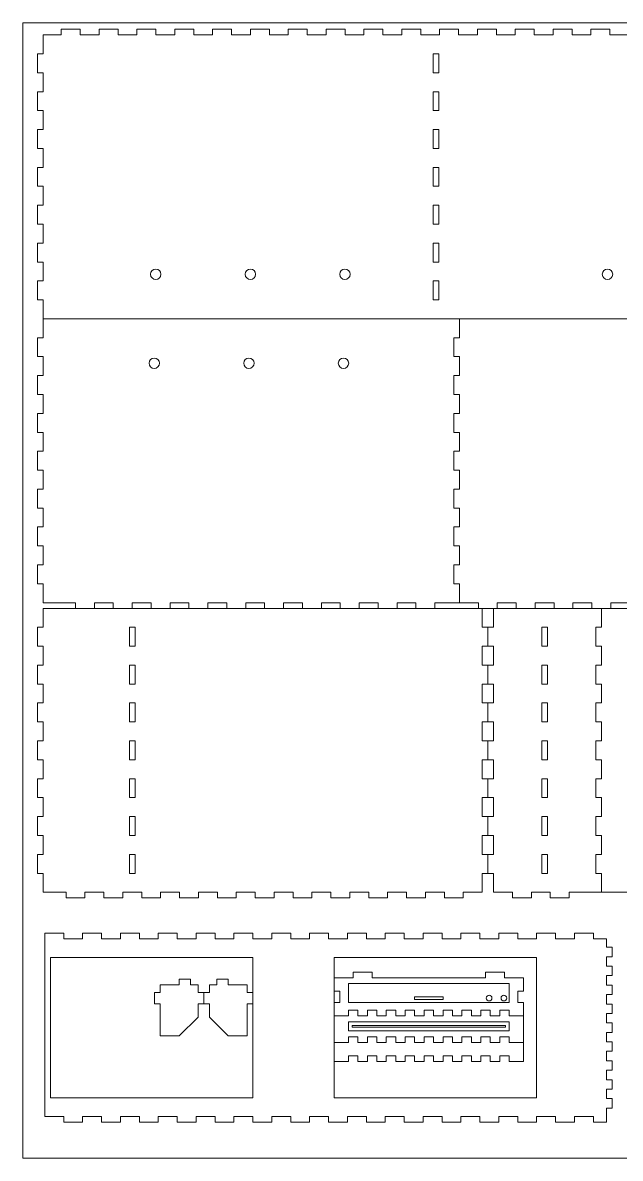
# Model space of a CAD drawing. Header units: millimetres. Extents: x -17105 to -8097, y 7860 to 10394.
# Drawn here: x -17105 to -16789, y 8040 to 8640 of the extents above; entities that cross this region are included whole.
import ezdxf

# ---------------------------------------------------------------- set-up
doc = ezdxf.new("R2010")
doc.units = ezdxf.units.MM
doc.layers.add('A-DETL', color=90, linetype='Continuous', lineweight=9)
doc.layers.add('A-DETL-THIN', color=151, linetype='Continuous', lineweight=9)

msp = doc.modelspace()

# ---------------------------------------------------------------- linework, layer by layer
at = {"layer": 'A-DETL'}
for p, q in [((-16933.2, 8132.24), (-16933.2, 8122.24)), ((-16848.2, 8132.24), (-16933.2, 8132.24)), ((-16848.2, 8122.24), (-16848.2, 8132.24)), ((-16898.2, 8125.23), (-16883.2, 8125.23)), ((-16898.2, 8123.92), (-16898.2, 8125.23)), ((-16883.2, 8125.23), (-16883.2, 8123.92)), ((-16933.2, 8122.24), (-16848.2, 8122.24)), ((-16883.2, 8123.92), (-16898.2, 8123.92)), ((-16933.2, 8112.13), (-16848.2, 8112.13)), ((-16933.2, 8107.26), (-16933.2, 8112.13)), ((-16848.2, 8112.13), (-16848.2, 8107.26)), ((-16848.2, 8107.26), (-16933.2, 8107.26)), ((-16931.2, 8110.13), (-16850.2, 8110.13)), ((-16931.2, 8109.26), (-16931.2, 8110.13)), ((-16850.2, 8109.26), (-16931.2, 8109.26)), ((-16850.2, 8110.13), (-16850.2, 8109.26))]:
    msp.add_line(p, q, dxfattribs=at)
at = {"layer": 'A-DETL-THIN'}
for p, q in [((-17105.38, 8639.97), (-16205.38, 8639.97)), ((-17105.38, 8639.97), (-17105.38, 8039.97)), ((-17084.99, 8633.53), (-17084.99, 8636.53)), ((-17074.99, 8636.53), (-17084.99, 8636.53)), ((-17074.99, 8633.53), (-17074.99, 8636.53)), ((-17064.99, 8633.53), (-17064.99, 8636.53)), ((-17054.99, 8636.53), (-17064.99, 8636.53)), ((-17054.99, 8633.53), (-17054.99, 8636.53)), ((-17044.99, 8633.53), (-17044.99, 8636.53)), ((-17034.99, 8636.53), (-17044.99, 8636.53)), ((-17034.99, 8633.53), (-17034.99, 8636.53)), ((-17024.99, 8633.53), (-17024.99, 8636.53)), ((-17014.99, 8636.53), (-17024.99, 8636.53)), ((-17014.99, 8633.53), (-17014.99, 8636.53)), ((-17004.99, 8633.53), (-17004.99, 8636.53)), ((-16994.99, 8636.53), (-17004.99, 8636.53)), ((-16994.99, 8633.53), (-16994.99, 8636.53)), ((-16984.99, 8633.53), (-16984.99, 8636.53)), ((-16974.99, 8636.53), (-16984.99, 8636.53)), ((-16974.99, 8633.53), (-16974.99, 8636.53)), ((-16964.99, 8633.53), (-16964.99, 8636.53)), ((-16954.99, 8636.53), (-16964.99, 8636.53)), ((-16954.99, 8633.53), (-16954.99, 8636.53)), ((-16944.99, 8633.53), (-16944.99, 8636.53)), ((-16934.99, 8636.53), (-16944.99, 8636.53)), ((-16934.99, 8633.53), (-16934.99, 8636.53)), ((-16924.99, 8633.53), (-16924.99, 8636.53)), ((-16914.99, 8636.53), (-16924.99, 8636.53)), ((-16914.99, 8633.53), (-16914.99, 8636.53)), ((-16904.99, 8633.53), (-16904.99, 8636.53)), ((-16894.99, 8636.53), (-16904.99, 8636.53)), ((-16894.99, 8633.53), (-16894.99, 8636.53)), ((-16884.99, 8633.53), (-16884.99, 8636.53)), ((-16874.99, 8636.53), (-16884.99, 8636.53)), ((-16874.99, 8633.53), (-16874.99, 8636.53)), ((-16864.99, 8633.53), (-16864.99, 8636.53)), ((-16854.99, 8636.53), (-16864.99, 8636.53)), ((-16854.99, 8633.53), (-16854.99, 8636.53)), ((-16844.99, 8633.53), (-16844.99, 8636.53)), ((-16834.99, 8636.53), (-16844.99, 8636.53)), ((-16834.99, 8633.53), (-16834.99, 8636.53)), ((-16824.99, 8633.53), (-16824.99, 8636.53)), ((-16814.99, 8636.53), (-16824.99, 8636.53)), ((-16814.99, 8633.53), (-16814.99, 8636.53)), ((-16794.99, 8636.53), (-16804.99, 8636.53)), ((-16804.99, 8636.53), (-16804.99, 8633.53)), ((-16794.99, 8633.53), (-16794.99, 8636.53)), ((-17094.49, 8633.53), (-17094.49, 8623.53)), ((-17094.49, 8633.53), (-17084.99, 8633.53)), ((-17074.99, 8633.53), (-17064.99, 8633.53)), ((-17054.99, 8633.53), (-17044.99, 8633.53)), ((-17034.99, 8633.53), (-17024.99, 8633.53)), ((-17014.99, 8633.53), (-17004.99, 8633.53)), ((-16994.99, 8633.53), (-16984.99, 8633.53)), ((-16974.99, 8633.53), (-16964.99, 8633.53)), ((-16954.99, 8633.53), (-16944.99, 8633.53)), ((-16934.99, 8633.53), (-16924.99, 8633.53)), ((-16914.99, 8633.53), (-16904.99, 8633.53)), ((-16894.99, 8633.53), (-16884.99, 8633.53)), ((-16874.99, 8633.53), (-16864.99, 8633.53)), ((-16854.99, 8633.53), (-16844.99, 8633.53)), ((-16834.99, 8633.53), (-16824.99, 8633.53)), ((-16804.99, 8633.53), (-16814.99, 8633.53)), ((-16814.99, 8633.53), (-16804.99, 8633.53)), ((-16794.99, 8633.53), (-16784.99, 8633.53)), ((-17094.49, 8623.53), (-17097.49, 8623.53)), ((-17097.49, 8613.53), (-17097.49, 8623.53)), ((-16885.49, 8623.53), (-16888.49, 8623.53)), ((-16888.49, 8613.53), (-16888.49, 8623.53)), ((-16885.49, 8613.53), (-16885.49, 8623.53)), ((-17094.49, 8613.53), (-17097.49, 8613.53)), ((-17094.49, 8613.53), (-17094.49, 8603.53)), ((-16885.49, 8613.53), (-16888.49, 8613.53)), ((-17094.49, 8603.53), (-17097.49, 8603.53)), ((-17097.49, 8593.53), (-17097.49, 8603.53)), ((-16885.49, 8603.53), (-16888.49, 8603.53)), ((-16888.49, 8593.53), (-16888.49, 8603.53)), ((-16885.49, 8593.53), (-16885.49, 8603.53)), ((-17094.49, 8593.53), (-17097.49, 8593.53)), ((-17094.49, 8593.53), (-17094.49, 8583.53)), ((-16885.49, 8593.53), (-16888.49, 8593.53)), ((-17094.49, 8583.53), (-17097.49, 8583.53)), ((-17097.49, 8573.53), (-17097.49, 8583.53)), ((-16885.49, 8583.53), (-16888.49, 8583.53)), ((-16888.49, 8573.53), (-16888.49, 8583.53)), ((-16885.49, 8573.53), (-16885.49, 8583.53)), ((-17094.49, 8573.53), (-17097.49, 8573.53)), ((-17094.49, 8573.53), (-17094.49, 8563.53)), ((-16885.49, 8573.53), (-16888.49, 8573.53)), ((-17094.49, 8563.53), (-17097.49, 8563.53)), ((-17097.49, 8553.53), (-17097.49, 8563.53)), ((-16885.49, 8563.53), (-16888.49, 8563.53)), ((-16888.49, 8553.53), (-16888.49, 8563.53)), ((-16885.49, 8553.53), (-16885.49, 8563.53)), ((-17094.49, 8553.53), (-17097.49, 8553.53)), ((-17094.49, 8553.53), (-17094.49, 8543.53)), ((-16885.49, 8553.53), (-16888.49, 8553.53)), ((-17094.49, 8543.53), (-17097.49, 8543.53)), ((-17097.49, 8533.53), (-17097.49, 8543.53)), ((-16885.49, 8543.53), (-16888.49, 8543.53)), ((-16888.49, 8533.53), (-16888.49, 8543.53)), ((-16885.49, 8533.53), (-16885.49, 8543.53)), ((-17094.49, 8533.53), (-17097.49, 8533.53)), ((-17094.49, 8533.53), (-17094.49, 8523.53)), ((-16885.49, 8533.53), (-16888.49, 8533.53)), ((-17094.49, 8523.53), (-17097.49, 8523.53)), ((-17097.49, 8513.53), (-17097.49, 8523.53)), ((-16885.49, 8523.53), (-16888.49, 8523.53)), ((-16888.49, 8513.53), (-16888.49, 8523.53)), ((-16885.49, 8513.53), (-16885.49, 8523.53)), ((-17094.49, 8513.53), (-17097.49, 8513.53)), ((-17094.49, 8513.53), (-17094.49, 8503.53)), ((-16885.49, 8513.53), (-16888.49, 8513.53)), ((-17094.49, 8503.53), (-17097.49, 8503.53)), ((-17097.49, 8493.53), (-17097.49, 8503.53)), ((-16885.49, 8503.53), (-16888.49, 8503.53)), ((-16888.49, 8493.53), (-16888.49, 8503.53)), ((-16885.49, 8493.53), (-16885.49, 8503.53)), ((-17094.49, 8493.53), (-17097.49, 8493.53)), ((-17094.49, 8483.53), (-17094.49, 8493.53)), ((-17094.49, 8493.53), (-17094.49, 8483.53)), ((-16885.49, 8493.53), (-16888.49, 8493.53)), ((-17094.49, 8483.53), (-17094.49, 8473.53)), ((-17094.49, 8483.53), (-16874.49, 8483.53)), ((-17094.49, 8473.53), (-17094.49, 8483.53)), ((-16624.99, 8483.53), (-17094.49, 8483.53)), ((-16874.49, 8483.53), (-16874.49, 8473.53)), ((-16874.49, 8483.53), (-16874.49, 8473.53)), ((-16874.49, 8473.53), (-16874.49, 8483.53)), ((-16874.49, 8483.53), (-16584.49, 8483.53)), ((-16874.49, 8473.53), (-16874.49, 8483.53)), ((-17094.49, 8473.53), (-17097.49, 8473.53)), ((-17097.49, 8473.53), (-17097.49, 8463.53)), ((-16874.49, 8473.53), (-16877.49, 8473.53)), ((-16874.49, 8473.53), (-16877.49, 8473.53)), ((-16877.49, 8473.53), (-16877.49, 8463.53)), ((-16877.49, 8473.53), (-16877.49, 8463.53)), ((-17094.49, 8463.53), (-17097.49, 8463.53)), ((-17094.49, 8453.53), (-17094.49, 8463.53)), ((-16874.49, 8463.53), (-16877.49, 8463.53)), ((-16874.49, 8463.53), (-16877.49, 8463.53)), ((-16874.49, 8453.53), (-16874.49, 8463.53)), ((-16874.49, 8453.53), (-16874.49, 8463.53)), ((-17094.49, 8453.53), (-17097.49, 8453.53)), ((-17097.49, 8453.53), (-17097.49, 8443.53)), ((-16874.49, 8453.53), (-16877.49, 8453.53)), ((-16874.49, 8453.53), (-16877.49, 8453.53)), ((-16877.49, 8453.53), (-16877.49, 8443.53)), ((-16877.49, 8453.53), (-16877.49, 8443.53)), ((-17094.49, 8443.53), (-17097.49, 8443.53)), ((-17094.49, 8433.53), (-17094.49, 8443.53)), ((-16874.49, 8443.53), (-16877.49, 8443.53)), ((-16874.49, 8443.53), (-16877.49, 8443.53)), ((-16874.49, 8433.53), (-16874.49, 8443.53)), ((-16874.49, 8433.53), (-16874.49, 8443.53)), ((-17094.49, 8433.53), (-17097.49, 8433.53)), ((-17097.49, 8433.53), (-17097.49, 8423.53)), ((-16874.49, 8433.53), (-16877.49, 8433.53)), ((-16874.49, 8433.53), (-16877.49, 8433.53)), ((-16877.49, 8433.53), (-16877.49, 8423.53)), ((-16877.49, 8433.53), (-16877.49, 8423.53)), ((-17094.49, 8423.53), (-17097.49, 8423.53)), ((-17094.49, 8413.53), (-17094.49, 8423.53)), ((-16874.49, 8423.53), (-16877.49, 8423.53)), ((-16874.49, 8423.53), (-16877.49, 8423.53)), ((-16874.49, 8413.53), (-16874.49, 8423.53)), ((-16874.49, 8413.53), (-16874.49, 8423.53)), ((-17094.49, 8413.53), (-17097.49, 8413.53)), ((-17097.49, 8413.53), (-17097.49, 8403.53)), ((-16874.49, 8413.53), (-16877.49, 8413.53)), ((-16874.49, 8413.53), (-16877.49, 8413.53)), ((-16877.49, 8413.53), (-16877.49, 8403.53)), ((-16877.49, 8413.53), (-16877.49, 8403.53)), ((-17094.49, 8403.53), (-17097.49, 8403.53)), ((-17094.49, 8393.53), (-17094.49, 8403.53)), ((-16874.49, 8403.53), (-16877.49, 8403.53)), ((-16874.49, 8403.53), (-16877.49, 8403.53)), ((-16874.49, 8393.53), (-16874.49, 8403.53)), ((-16874.49, 8393.53), (-16874.49, 8403.53)), ((-17094.49, 8393.53), (-17097.49, 8393.53)), ((-17097.49, 8393.53), (-17097.49, 8383.53)), ((-16874.49, 8393.53), (-16877.49, 8393.53)), ((-16874.49, 8393.53), (-16877.49, 8393.53)), ((-16877.49, 8393.53), (-16877.49, 8383.53)), ((-16877.49, 8393.53), (-16877.49, 8383.53)), ((-17094.49, 8383.53), (-17097.49, 8383.53)), ((-17094.49, 8373.53), (-17094.49, 8383.53)), ((-16874.49, 8383.53), (-16877.49, 8383.53)), ((-16874.49, 8383.53), (-16877.49, 8383.53)), ((-16874.49, 8373.53), (-16874.49, 8383.53)), ((-16874.49, 8373.53), (-16874.49, 8383.53)), ((-17094.49, 8373.53), (-17097.49, 8373.53)), ((-17097.49, 8373.53), (-17097.49, 8363.53)), ((-16874.49, 8373.53), (-16877.49, 8373.53)), ((-16874.49, 8373.53), (-16877.49, 8373.53)), ((-16877.49, 8373.53), (-16877.49, 8363.53)), ((-16877.49, 8373.53), (-16877.49, 8363.53)), ((-17094.49, 8363.53), (-17097.49, 8363.53)), ((-17094.49, 8353.53), (-17094.49, 8363.53)), ((-16874.49, 8363.53), (-16877.49, 8363.53)), ((-16874.49, 8363.53), (-16877.49, 8363.53)), ((-16874.49, 8353.53), (-16874.49, 8363.53)), ((-16874.49, 8353.53), (-16874.49, 8363.53)), ((-17094.49, 8353.53), (-17097.49, 8353.53)), ((-17097.49, 8353.53), (-17097.49, 8343.53)), ((-16874.49, 8353.53), (-16877.49, 8353.53)), ((-16874.49, 8353.53), (-16877.49, 8353.53)), ((-16877.49, 8353.53), (-16877.49, 8343.53)), ((-16877.49, 8353.53), (-16877.49, 8343.53)), ((-17094.49, 8343.53), (-17097.49, 8343.53)), ((-17094.49, 8333.53), (-17094.49, 8343.53)), ((-16874.49, 8343.53), (-16877.49, 8343.53)), ((-16874.49, 8343.53), (-16877.49, 8343.53)), ((-16874.49, 8333.53), (-16874.49, 8343.53)), ((-16874.49, 8333.53), (-16874.49, 8343.53)), ((-17094.49, 8333.53), (-17077.49, 8333.53)), ((-17094.49, 8330.53), (-17094.49, 8320.53)), ((-16862.49, 8330.53), (-17094.49, 8330.53)), ((-17094.49, 8320.53), (-17094.49, 8330.53)), ((-17077.49, 8333.53), (-17077.49, 8330.53)), ((-17067.49, 8330.53), (-17077.49, 8330.53)), ((-17067.49, 8333.53), (-17067.49, 8330.53)), ((-17067.49, 8333.53), (-17057.49, 8333.53)), ((-17057.49, 8333.53), (-17057.49, 8330.53)), ((-17047.49, 8330.53), (-17057.49, 8330.53)), ((-17047.49, 8333.53), (-17037.49, 8333.53)), ((-17047.49, 8333.53), (-17047.49, 8330.53)), ((-17037.49, 8333.53), (-17037.49, 8330.53)), ((-17027.49, 8330.53), (-17037.49, 8330.53)), ((-17027.49, 8333.53), (-17017.49, 8333.53)), ((-17027.49, 8333.53), (-17027.49, 8330.53)), ((-17017.49, 8333.53), (-17017.49, 8330.53)), ((-17007.49, 8330.53), (-17017.49, 8330.53)), ((-17007.49, 8333.53), (-17007.49, 8330.53)), ((-17007.49, 8333.53), (-16997.49, 8333.53)), ((-16997.49, 8333.53), (-16997.49, 8330.53)), ((-16987.49, 8330.53), (-16997.49, 8330.53)), ((-16987.49, 8333.53), (-16987.49, 8330.53)), ((-16987.49, 8333.53), (-16977.49, 8333.53)), ((-16977.49, 8333.53), (-16977.49, 8330.53)), ((-16967.49, 8330.53), (-16977.49, 8330.53)), ((-16967.49, 8333.53), (-16967.49, 8330.53)), ((-16967.49, 8333.53), (-16957.49, 8333.53)), ((-16957.49, 8333.53), (-16957.49, 8330.53)), ((-16947.49, 8330.53), (-16957.49, 8330.53)), ((-16947.49, 8333.53), (-16947.49, 8330.53)), ((-16947.49, 8333.53), (-16937.49, 8333.53)), ((-16937.49, 8333.53), (-16937.49, 8330.53)), ((-16927.49, 8330.53), (-16937.49, 8330.53)), ((-16927.49, 8333.53), (-16927.49, 8330.53)), ((-16927.49, 8333.53), (-16917.49, 8333.53)), ((-16917.49, 8333.53), (-16917.49, 8330.53)), ((-16907.49, 8330.53), (-16917.49, 8330.53)), ((-16907.49, 8333.53), (-16907.49, 8330.53)), ((-16907.49, 8333.53), (-16897.49, 8333.53)), ((-16897.49, 8333.53), (-16897.49, 8330.53)), ((-16887.49, 8330.53), (-16897.49, 8330.53)), ((-16874.49, 8333.53), (-16887.49, 8333.53)), ((-16887.49, 8333.53), (-16887.49, 8330.53)), ((-16887.49, 8333.53), (-16874.49, 8333.53)), ((-16874.49, 8333.53), (-16864.49, 8333.53)), ((-16864.49, 8333.53), (-16864.49, 8330.53)), ((-16854.49, 8330.53), (-16864.49, 8330.53)), ((-16862.49, 8330.53), (-16862.49, 8320.53)), ((-16862.49, 8320.53), (-16862.49, 8330.53)), ((-16856.49, 8330.53), (-16799.49, 8330.53)), ((-16856.49, 8320.53), (-16856.49, 8330.53)), ((-16854.49, 8333.53), (-16844.49, 8333.53)), ((-16854.49, 8333.53), (-16854.49, 8330.53)), ((-16844.49, 8333.53), (-16844.49, 8330.53)), ((-16834.49, 8330.53), (-16844.49, 8330.53)), ((-16834.49, 8333.53), (-16824.49, 8333.53)), ((-16834.49, 8333.53), (-16834.49, 8330.53)), ((-16824.49, 8333.53), (-16824.49, 8330.53)), ((-16814.49, 8330.53), (-16824.49, 8330.53)), ((-16814.49, 8333.53), (-16804.49, 8333.53)), ((-16814.49, 8333.53), (-16814.49, 8330.53)), ((-16804.49, 8333.53), (-16804.49, 8330.53)), ((-16794.49, 8330.53), (-16804.49, 8330.53)), ((-16799.49, 8330.53), (-16799.49, 8320.53)), ((-16685.49, 8330.53), (-16799.49, 8330.53)), ((-16799.49, 8320.53), (-16799.49, 8330.53)), ((-16799.49, 8320.53), (-16799.49, 8330.53)), ((-16794.49, 8333.53), (-16794.49, 8330.53)), ((-16794.49, 8333.53), (-16784.49, 8333.53)), ((-17094.49, 8320.53), (-17097.49, 8320.53)), ((-17097.49, 8320.53), (-17097.49, 8310.53)), ((-17045.99, 8320.53), (-17048.99, 8320.53)), ((-17048.99, 8320.53), (-17048.99, 8310.53)), ((-17045.99, 8320.53), (-17045.99, 8310.53)), ((-16862.49, 8320.53), (-16859.49, 8320.53)), ((-16859.49, 8320.53), (-16859.49, 8310.53)), ((-16859.49, 8310.53), (-16859.49, 8320.53)), ((-16859.49, 8320.53), (-16856.49, 8320.53)), ((-16830.99, 8320.53), (-16827.99, 8320.53)), ((-16830.99, 8320.53), (-16830.99, 8310.53)), ((-16827.99, 8320.53), (-16827.99, 8310.53)), ((-16799.49, 8320.53), (-16802.49, 8320.53)), ((-16802.49, 8310.53), (-16802.49, 8320.53)), ((-16802.49, 8320.53), (-16799.49, 8320.53)), ((-16802.49, 8320.53), (-16802.49, 8310.53)), ((-17094.49, 8310.53), (-17097.49, 8310.53)), ((-17094.49, 8300.53), (-17094.49, 8310.53)), ((-17045.99, 8310.53), (-17048.99, 8310.53)), ((-16862.49, 8310.53), (-16859.49, 8310.53)), ((-16862.49, 8300.53), (-16862.49, 8310.53)), ((-16859.49, 8310.53), (-16856.49, 8310.53)), ((-16856.49, 8310.53), (-16856.49, 8300.53)), ((-16830.99, 8310.53), (-16827.99, 8310.53)), ((-16802.49, 8310.53), (-16799.49, 8310.53)), ((-16799.49, 8310.53), (-16802.49, 8310.53)), ((-16799.49, 8310.53), (-16799.49, 8300.53)), ((-16799.49, 8300.53), (-16799.49, 8310.53)), ((-17094.49, 8300.53), (-17097.49, 8300.53)), ((-17097.49, 8300.53), (-17097.49, 8290.53)), ((-17045.99, 8300.53), (-17048.99, 8300.53)), ((-17048.99, 8300.53), (-17048.99, 8290.53)), ((-17045.99, 8300.53), (-17045.99, 8290.53)), ((-16862.49, 8300.53), (-16859.49, 8300.53)), ((-16859.49, 8300.53), (-16856.49, 8300.53)), ((-16859.49, 8300.53), (-16859.49, 8290.53)), ((-16859.49, 8290.53), (-16859.49, 8300.53)), ((-16830.99, 8300.53), (-16827.99, 8300.53)), ((-16830.99, 8300.53), (-16830.99, 8290.53)), ((-16827.99, 8300.53), (-16827.99, 8290.53)), ((-16802.49, 8300.53), (-16799.49, 8300.53)), ((-16799.49, 8300.53), (-16802.49, 8300.53)), ((-16802.49, 8290.53), (-16802.49, 8300.53)), ((-16802.49, 8300.53), (-16802.49, 8290.53)), ((-17094.49, 8290.53), (-17097.49, 8290.53)), ((-17094.49, 8280.53), (-17094.49, 8290.53)), ((-17045.99, 8290.53), (-17048.99, 8290.53)), ((-16862.49, 8290.53), (-16859.49, 8290.53)), ((-16862.49, 8280.53), (-16862.49, 8290.53)), ((-16859.49, 8290.53), (-16856.49, 8290.53)), ((-16856.49, 8290.53), (-16856.49, 8280.53)), ((-16830.99, 8290.53), (-16827.99, 8290.53)), ((-16802.49, 8290.53), (-16799.49, 8290.53)), ((-16799.49, 8290.53), (-16802.49, 8290.53)), ((-16799.49, 8290.53), (-16799.49, 8280.53)), ((-16799.49, 8280.53), (-16799.49, 8290.53)), ((-17094.49, 8280.53), (-17097.49, 8280.53)), ((-17097.49, 8280.53), (-17097.49, 8270.53)), ((-17045.99, 8280.53), (-17048.99, 8280.53)), ((-17048.99, 8280.53), (-17048.99, 8270.53)), ((-17045.99, 8280.53), (-17045.99, 8270.53)), ((-16862.49, 8280.53), (-16859.49, 8280.53)), ((-16859.49, 8280.53), (-16856.49, 8280.53)), ((-16859.49, 8280.53), (-16859.49, 8270.53)), ((-16859.49, 8270.53), (-16859.49, 8280.53)), ((-16830.99, 8280.53), (-16827.99, 8280.53)), ((-16830.99, 8280.53), (-16830.99, 8270.53)), ((-16827.99, 8280.53), (-16827.99, 8270.53)), ((-16802.49, 8280.53), (-16799.49, 8280.53)), ((-16799.49, 8280.53), (-16802.49, 8280.53)), ((-16802.49, 8270.53), (-16802.49, 8280.53)), ((-16802.49, 8280.53), (-16802.49, 8270.53)), ((-17094.49, 8270.53), (-17097.49, 8270.53)), ((-17094.49, 8260.53), (-17094.49, 8270.53)), ((-17045.99, 8270.53), (-17048.99, 8270.53)), ((-16862.49, 8270.53), (-16859.49, 8270.53)), ((-16862.49, 8260.53), (-16862.49, 8270.53)), ((-16859.49, 8270.53), (-16856.49, 8270.53)), ((-16856.49, 8270.53), (-16856.49, 8260.53)), ((-16830.99, 8270.53), (-16827.99, 8270.53)), ((-16802.49, 8270.53), (-16799.49, 8270.53)), ((-16799.49, 8270.53), (-16802.49, 8270.53)), ((-16799.49, 8270.53), (-16799.49, 8260.53)), ((-16799.49, 8260.53), (-16799.49, 8270.53)), ((-17094.49, 8260.53), (-17097.49, 8260.53)), ((-17097.49, 8260.53), (-17097.49, 8250.53)), ((-17045.99, 8260.53), (-17048.99, 8260.53)), ((-17048.99, 8260.53), (-17048.99, 8250.53)), ((-17045.99, 8260.53), (-17045.99, 8250.53)), ((-16862.49, 8260.53), (-16859.49, 8260.53)), ((-16859.49, 8260.53), (-16856.49, 8260.53)), ((-16859.49, 8260.53), (-16859.49, 8250.53)), ((-16859.49, 8250.53), (-16859.49, 8260.53)), ((-16830.99, 8260.53), (-16827.99, 8260.53)), ((-16830.99, 8260.53), (-16830.99, 8250.53)), ((-16827.99, 8260.53), (-16827.99, 8250.53)), ((-16802.49, 8260.53), (-16799.49, 8260.53)), ((-16799.49, 8260.53), (-16802.49, 8260.53)), ((-16802.49, 8250.53), (-16802.49, 8260.53)), ((-16802.49, 8260.53), (-16802.49, 8250.53)), ((-17094.49, 8250.53), (-17097.49, 8250.53)), ((-17094.49, 8240.53), (-17094.49, 8250.53)), ((-17045.99, 8250.53), (-17048.99, 8250.53)), ((-16862.49, 8250.53), (-16859.49, 8250.53)), ((-16862.49, 8240.53), (-16862.49, 8250.53)), ((-16859.49, 8250.53), (-16856.49, 8250.53)), ((-16856.49, 8250.53), (-16856.49, 8240.53)), ((-16830.99, 8250.53), (-16827.99, 8250.53)), ((-16802.49, 8250.53), (-16799.49, 8250.53)), ((-16799.49, 8250.53), (-16802.49, 8250.53)), ((-16799.49, 8250.53), (-16799.49, 8240.53)), ((-16799.49, 8240.53), (-16799.49, 8250.53)), ((-17094.49, 8240.53), (-17097.49, 8240.53)), ((-17097.49, 8240.53), (-17097.49, 8230.53)), ((-17045.99, 8240.53), (-17048.99, 8240.53)), ((-17048.99, 8240.53), (-17048.99, 8230.53)), ((-17045.99, 8240.53), (-17045.99, 8230.53)), ((-16862.49, 8240.53), (-16859.49, 8240.53)), ((-16859.49, 8240.53), (-16856.49, 8240.53)), ((-16859.49, 8240.53), (-16859.49, 8230.53)), ((-16859.49, 8230.53), (-16859.49, 8240.53)), ((-16830.99, 8240.53), (-16827.99, 8240.53)), ((-16830.99, 8240.53), (-16830.99, 8230.53)), ((-16827.99, 8240.53), (-16827.99, 8230.53)), ((-16802.49, 8240.53), (-16799.49, 8240.53)), ((-16799.49, 8240.53), (-16802.49, 8240.53)), ((-16802.49, 8230.53), (-16802.49, 8240.53)), ((-16802.49, 8240.53), (-16802.49, 8230.53)), ((-17094.49, 8230.53), (-17097.49, 8230.53)), ((-17094.49, 8220.53), (-17094.49, 8230.53)), ((-17045.99, 8230.53), (-17048.99, 8230.53)), ((-16862.49, 8230.53), (-16859.49, 8230.53)), ((-16862.49, 8220.53), (-16862.49, 8230.53)), ((-16859.49, 8230.53), (-16856.49, 8230.53)), ((-16856.49, 8230.53), (-16856.49, 8220.53)), ((-16830.99, 8230.53), (-16827.99, 8230.53)), ((-16802.49, 8230.53), (-16799.49, 8230.53)), ((-16799.49, 8230.53), (-16802.49, 8230.53)), ((-16799.49, 8230.53), (-16799.49, 8220.53)), ((-16799.49, 8220.53), (-16799.49, 8230.53)), ((-17094.49, 8220.53), (-17097.49, 8220.53)), ((-17097.49, 8220.53), (-17097.49, 8210.53)), ((-17045.99, 8220.53), (-17048.99, 8220.53)), ((-17048.99, 8220.53), (-17048.99, 8210.53)), ((-17045.99, 8220.53), (-17045.99, 8210.53)), ((-16862.49, 8220.53), (-16859.49, 8220.53)), ((-16859.49, 8220.53), (-16856.49, 8220.53)), ((-16859.49, 8220.53), (-16859.49, 8210.53)), ((-16859.49, 8210.53), (-16859.49, 8220.53)), ((-16830.99, 8220.53), (-16827.99, 8220.53)), ((-16830.99, 8220.53), (-16830.99, 8210.53)), ((-16827.99, 8220.53), (-16827.99, 8210.53)), ((-16802.49, 8220.53), (-16799.49, 8220.53)), ((-16799.49, 8220.53), (-16802.49, 8220.53)), ((-16802.49, 8210.53), (-16802.49, 8220.53)), ((-16802.49, 8220.53), (-16802.49, 8210.53)), ((-17094.49, 8210.53), (-17097.49, 8210.53)), ((-17094.49, 8200.53), (-17094.49, 8210.53)), ((-17045.99, 8210.53), (-17048.99, 8210.53)), ((-16862.49, 8210.53), (-16859.49, 8210.53)), ((-16862.49, 8200.53), (-16862.49, 8210.53)), ((-16859.49, 8210.53), (-16856.49, 8210.53)), ((-16856.49, 8210.53), (-16856.49, 8200.53)), ((-16830.99, 8210.53), (-16827.99, 8210.53)), ((-16802.49, 8210.53), (-16799.49, 8210.53)), ((-16799.49, 8210.53), (-16802.49, 8210.53)), ((-16799.49, 8210.53), (-16799.49, 8200.53)), ((-16799.49, 8200.53), (-16799.49, 8210.53)), ((-17094.49, 8200.53), (-17097.49, 8200.53)), ((-17097.49, 8200.53), (-17097.49, 8190.53)), ((-17045.99, 8200.53), (-17048.99, 8200.53)), ((-17048.99, 8200.53), (-17048.99, 8190.53)), ((-17045.99, 8200.53), (-17045.99, 8190.53)), ((-16862.49, 8200.53), (-16859.49, 8200.53)), ((-16859.49, 8200.53), (-16856.49, 8200.53)), ((-16859.49, 8200.53), (-16859.49, 8190.53)), ((-16859.49, 8190.53), (-16859.49, 8200.53)), ((-16830.99, 8200.53), (-16827.99, 8200.53)), ((-16830.99, 8200.53), (-16830.99, 8190.53)), ((-16827.99, 8200.53), (-16827.99, 8190.53)), ((-16802.49, 8200.53), (-16799.49, 8200.53)), ((-16799.49, 8200.53), (-16802.49, 8200.53)), ((-16802.49, 8190.53), (-16802.49, 8200.53)), ((-16802.49, 8200.53), (-16802.49, 8190.53)), ((-17094.49, 8190.53), (-17097.49, 8190.53)), ((-17094.49, 8180.53), (-17094.49, 8190.53)), ((-17045.99, 8190.53), (-17048.99, 8190.53)), ((-16862.49, 8180.53), (-16862.49, 8190.53)), ((-16862.49, 8190.53), (-16859.49, 8190.53)), ((-16859.49, 8190.53), (-16856.49, 8190.53)), ((-16856.49, 8190.53), (-16856.49, 8180.53)), ((-16830.99, 8190.53), (-16827.99, 8190.53)), ((-16802.49, 8190.53), (-16799.49, 8190.53)), ((-16799.49, 8190.53), (-16802.49, 8190.53)), ((-16799.49, 8180.53), (-16799.49, 8190.53)), ((-16799.49, 8190.53), (-16799.49, 8180.53)), ((-17094.49, 8180.53), (-17082.49, 8180.53)), ((-17082.49, 8180.53), (-17082.49, 8177.53)), ((-17072.49, 8180.53), (-17072.49, 8177.53)), ((-17072.49, 8180.53), (-17062.49, 8180.53)), ((-17062.49, 8180.53), (-17062.49, 8177.53)), ((-17052.49, 8180.53), (-17052.49, 8177.53)), ((-17052.49, 8180.53), (-17042.49, 8180.53)), ((-17042.49, 8180.53), (-17042.49, 8177.53)), ((-17032.49, 8180.53), (-17022.49, 8180.53)), ((-17032.49, 8180.53), (-17032.49, 8177.53)), ((-17022.49, 8180.53), (-17022.49, 8177.53)), ((-17012.49, 8180.53), (-17002.49, 8180.53)), ((-17012.49, 8180.53), (-17012.49, 8177.53)), ((-17002.49, 8180.53), (-17002.49, 8177.53)), ((-16992.49, 8180.53), (-16992.49, 8177.53)), ((-16992.49, 8180.53), (-16982.49, 8180.53)), ((-16982.49, 8180.53), (-16982.49, 8177.53)), ((-16972.49, 8180.53), (-16972.49, 8177.53)), ((-16972.49, 8180.53), (-16962.49, 8180.53)), ((-16962.49, 8180.53), (-16962.49, 8177.53)), ((-16952.49, 8180.53), (-16952.49, 8177.53)), ((-16952.49, 8180.53), (-16942.49, 8180.53)), ((-16942.49, 8180.53), (-16942.49, 8177.53)), ((-16932.49, 8180.53), (-16932.49, 8177.53)), ((-16932.49, 8180.53), (-16922.49, 8180.53)), ((-16922.49, 8180.53), (-16922.49, 8177.53)), ((-16912.49, 8180.53), (-16912.49, 8177.53)), ((-16912.49, 8180.53), (-16902.49, 8180.53)), ((-16902.49, 8180.53), (-16902.49, 8177.53)), ((-16892.49, 8180.53), (-16892.49, 8177.53)), ((-16892.49, 8180.53), (-16882.49, 8180.53)), ((-16882.49, 8180.53), (-16882.49, 8177.53)), ((-16862.49, 8180.53), (-16872.49, 8180.53)), ((-16872.49, 8180.53), (-16872.49, 8177.53)), ((-16872.49, 8180.53), (-16862.49, 8180.53)), ((-16846.49, 8180.53), (-16856.49, 8180.53)), ((-16846.49, 8180.53), (-16846.49, 8177.53)), ((-16826.49, 8180.53), (-16836.49, 8180.53)), ((-16836.49, 8180.53), (-16836.49, 8177.53)), ((-16826.49, 8180.53), (-16826.49, 8177.53)), ((-16816.49, 8180.53), (-16816.49, 8177.53)), ((-16799.49, 8180.53), (-16816.49, 8180.53)), ((-16799.49, 8180.53), (-16785.49, 8180.53)), ((-17072.49, 8177.53), (-17082.49, 8177.53)), ((-17052.49, 8177.53), (-17062.49, 8177.53)), ((-17032.49, 8177.53), (-17042.49, 8177.53)), ((-17012.49, 8177.53), (-17022.49, 8177.53)), ((-16992.49, 8177.53), (-17002.49, 8177.53)), ((-16972.49, 8177.53), (-16982.49, 8177.53)), ((-16952.49, 8177.53), (-16962.49, 8177.53)), ((-16932.49, 8177.53), (-16942.49, 8177.53)), ((-16912.49, 8177.53), (-16922.49, 8177.53)), ((-16892.49, 8177.53), (-16902.49, 8177.53)), ((-16872.49, 8177.53), (-16882.49, 8177.53)), ((-16846.49, 8177.53), (-16836.49, 8177.53)), ((-16826.49, 8177.53), (-16816.49, 8177.53)), ((-17093.7, 8158.99), (-17093.7, 8061.99)), ((-17093.7, 8158.99), (-17083.7, 8158.99)), ((-17083.7, 8158.99), (-17083.7, 8155.99)), ((-17073.7, 8155.99), (-17083.7, 8155.99)), ((-17073.7, 8158.99), (-17073.7, 8155.99)), ((-17073.7, 8158.99), (-17063.7, 8158.99)), ((-17063.7, 8158.99), (-17063.7, 8155.99)), ((-17053.7, 8155.99), (-17063.7, 8155.99)), ((-17053.7, 8158.99), (-17053.7, 8155.99)), ((-17043.7, 8158.99), (-17053.7, 8158.99)), ((-17043.7, 8158.99), (-17043.7, 8155.99)), ((-17033.7, 8155.99), (-17043.7, 8155.99)), ((-17033.7, 8158.99), (-17033.7, 8155.99)), ((-17033.7, 8158.99), (-17023.7, 8158.99)), ((-17023.7, 8158.99), (-17023.7, 8155.99)), ((-17013.7, 8155.99), (-17023.7, 8155.99)), ((-17013.7, 8158.99), (-17013.7, 8155.99)), ((-17013.7, 8158.99), (-17003.7, 8158.99)), ((-17003.7, 8158.99), (-17003.7, 8155.99)), ((-16993.7, 8155.99), (-17003.7, 8155.99)), ((-16993.7, 8158.99), (-16993.7, 8155.99)), ((-16993.7, 8158.99), (-16983.7, 8158.99)), ((-16983.7, 8158.99), (-16983.7, 8155.99)), ((-16973.7, 8155.99), (-16983.7, 8155.99)), ((-16973.7, 8158.99), (-16973.7, 8155.99)), ((-16963.7, 8158.99), (-16973.7, 8158.99)), ((-16963.7, 8158.99), (-16963.7, 8155.99)), ((-16953.7, 8155.99), (-16963.7, 8155.99)), ((-16953.7, 8158.99), (-16953.7, 8155.99)), ((-16953.7, 8158.99), (-16943.7, 8158.99)), ((-16943.7, 8158.99), (-16943.7, 8155.99)), ((-16933.7, 8155.99), (-16943.7, 8155.99)), ((-16933.7, 8158.99), (-16933.7, 8155.99)), ((-16933.7, 8158.99), (-16923.7, 8158.99)), ((-16923.7, 8158.99), (-16923.7, 8155.99)), ((-16913.7, 8155.99), (-16923.7, 8155.99)), ((-16913.7, 8158.99), (-16913.7, 8155.99)), ((-16913.7, 8158.99), (-16903.7, 8158.99)), ((-16903.7, 8158.99), (-16903.7, 8155.99)), ((-16893.7, 8155.99), (-16903.7, 8155.99)), ((-16893.7, 8158.99), (-16893.7, 8155.99)), ((-16883.7, 8158.99), (-16893.7, 8158.99)), ((-16883.7, 8158.99), (-16883.7, 8155.99)), ((-16873.7, 8155.99), (-16883.7, 8155.99)), ((-16873.7, 8158.99), (-16873.7, 8155.99)), ((-16873.7, 8158.99), (-16863.7, 8158.99)), ((-16863.7, 8158.99), (-16863.7, 8155.99)), ((-16853.7, 8155.99), (-16863.7, 8155.99)), ((-16853.7, 8158.99), (-16853.7, 8155.99)), ((-16853.7, 8158.99), (-16843.7, 8158.99)), ((-16843.7, 8158.99), (-16843.7, 8155.99)), ((-16833.7, 8155.99), (-16843.7, 8155.99)), ((-16833.7, 8158.99), (-16833.7, 8155.99)), ((-16833.7, 8158.99), (-16823.7, 8158.99)), ((-16823.7, 8158.99), (-16823.7, 8155.99)), ((-16813.7, 8155.99), (-16823.7, 8155.99)), ((-16813.7, 8158.99), (-16813.7, 8155.99)), ((-16813.7, 8158.99), (-16803.7, 8158.99)), ((-16803.7, 8158.99), (-16803.7, 8155.99)), ((-16796.7, 8155.99), (-16803.7, 8155.99)), ((-16796.7, 8151.49), (-16796.7, 8155.99)), ((-16796.7, 8151.49), (-16793.7, 8151.49)), ((-16793.7, 8151.49), (-16793.7, 8146.49)), ((-17090.7, 8108.99), (-17090.7, 8145.99)), ((-17090.7, 8145.99), (-16983.7, 8145.99)), ((-16983.7, 8108.99), (-16983.7, 8145.99)), ((-16940.7, 8108.99), (-16940.7, 8145.99)), ((-16940.7, 8145.99), (-16833.7, 8145.99)), ((-16833.7, 8108.99), (-16833.7, 8145.99)), ((-16793.7, 8146.49), (-16796.7, 8146.49)), ((-16796.7, 8146.49), (-16796.7, 8141.49)), ((-16930.7, 8135.24), (-16930.7, 8138.24)), ((-16930.7, 8138.24), (-16920.7, 8138.24)), ((-16920.7, 8138.24), (-16920.7, 8135.24)), ((-16850.7, 8138.24), (-16860.7, 8138.24)), ((-16860.7, 8138.24), (-16860.7, 8135.24)), ((-16850.7, 8135.24), (-16850.7, 8138.24)), ((-16796.7, 8141.49), (-16793.7, 8141.49)), ((-16793.7, 8136.49), (-16796.7, 8136.49)), ((-16796.7, 8136.49), (-16796.7, 8131.49)), ((-16793.7, 8141.49), (-16793.7, 8136.49)), ((-17022.7, 8131.61), (-17032.7, 8131.61)), ((-17032.7, 8127.61), (-17032.7, 8131.61)), ((-17022.7, 8131.61), (-17022.7, 8134.61)), ((-17022.7, 8132.83), (-17022.7, 8134.61)), ((-17022.7, 8134.61), (-17022.7, 8131.61)), ((-17016.7, 8134.61), (-17022.7, 8134.61)), ((-17022.7, 8133.38), (-17022.7, 8131.61)), ((-17016.7, 8131.61), (-17016.7, 8134.61)), ((-17016.7, 8134.61), (-17016.7, 8131.61)), ((-17016.7, 8131.61), (-17012.7, 8131.61)), ((-17012.7, 8127.61), (-17012.7, 8131.61)), ((-17006.7, 8127.61), (-17006.7, 8131.61)), ((-17002.7, 8131.61), (-17006.7, 8131.61)), ((-17002.7, 8131.61), (-17002.7, 8134.61)), ((-17002.7, 8134.61), (-17002.7, 8131.61)), ((-17002.7, 8134.61), (-16996.7, 8134.61)), ((-16996.7, 8131.61), (-16996.7, 8134.61)), ((-16996.7, 8132.83), (-16996.7, 8134.61)), ((-16996.7, 8134.61), (-16996.7, 8131.61)), ((-16996.7, 8133.38), (-16996.7, 8131.61)), ((-16996.7, 8131.61), (-16986.7, 8131.61)), ((-16986.7, 8127.61), (-16986.7, 8131.61)), ((-16940.7, 8128.24), (-16940.7, 8135.24)), ((-16940.7, 8135.24), (-16930.7, 8135.24)), ((-16920.7, 8135.24), (-16860.7, 8135.24)), ((-16840.7, 8135.24), (-16850.7, 8135.24)), ((-16840.7, 8135.24), (-16840.7, 8128.24)), ((-16796.7, 8131.49), (-16793.7, 8131.49)), ((-16793.7, 8131.49), (-16793.7, 8126.49)), ((-17035.7, 8127.61), (-17032.7, 8127.61)), ((-17035.7, 8127.61), (-17035.7, 8121.61)), ((-17009.7, 8127.61), (-17012.7, 8127.61)), ((-17009.7, 8127.61), (-17009.7, 8121.61)), ((-17009.7, 8127.61), (-17006.7, 8127.61)), ((-17009.7, 8127.61), (-17009.7, 8121.61)), ((-16983.7, 8127.61), (-16986.7, 8127.61)), ((-16983.7, 8127.61), (-16983.7, 8121.61)), ((-16940.7, 8128.24), (-16937.7, 8128.24)), ((-16937.7, 8128.24), (-16937.7, 8122.24)), ((-16840.7, 8128.24), (-16843.7, 8128.24)), ((-16843.7, 8128.24), (-16843.7, 8122.24)), ((-16793.7, 8126.49), (-16796.7, 8126.49)), ((-16796.7, 8126.49), (-16796.7, 8121.49)), ((-17033.93, 8121.61), (-17035.7, 8121.61)), ((-17035.7, 8121.61), (-17032.7, 8121.61)), ((-17032.7, 8121.61), (-17032.7, 8104.61)), ((-17009.7, 8121.61), (-17012.7, 8121.61)), ((-17012.7, 8121.61), (-17012.7, 8114.61)), ((-17011.48, 8121.61), (-17009.7, 8121.61)), ((-17007.93, 8121.61), (-17009.7, 8121.61)), ((-17009.7, 8121.61), (-17006.7, 8121.61)), ((-17006.7, 8121.61), (-17006.7, 8114.61)), ((-16983.7, 8121.61), (-16986.7, 8121.61)), ((-16986.7, 8121.61), (-16986.7, 8104.61)), ((-16985.48, 8121.61), (-16983.7, 8121.61)), ((-16940.7, 8115.24), (-16940.7, 8122.24)), ((-16938.93, 8122.24), (-16940.7, 8122.24)), ((-16940.7, 8122.24), (-16937.7, 8122.24)), ((-16933.2, 8115.24), (-16933.2, 8118.24)), ((-16933.2, 8118.24), (-16928.2, 8118.24)), ((-16933.2, 8115.24), (-16933.2, 8118.24)), ((-16933.2, 8118.24), (-16928.2, 8118.24)), ((-16928.2, 8118.24), (-16928.2, 8115.24)), ((-16928.2, 8118.24), (-16928.2, 8115.24)), ((-16923.2, 8115.24), (-16923.2, 8118.24)), ((-16923.2, 8118.24), (-16918.2, 8118.24)), ((-16923.2, 8115.24), (-16923.2, 8118.24)), ((-16923.2, 8118.24), (-16918.2, 8118.24)), ((-16918.2, 8118.24), (-16918.2, 8115.24)), ((-16918.2, 8118.24), (-16918.2, 8115.24)), ((-16913.2, 8115.24), (-16913.2, 8118.24)), ((-16913.2, 8118.24), (-16908.2, 8118.24)), ((-16913.2, 8115.24), (-16913.2, 8118.24)), ((-16913.2, 8118.24), (-16908.2, 8118.24)), ((-16908.2, 8118.24), (-16908.2, 8115.24)), ((-16908.2, 8118.24), (-16908.2, 8115.24)), ((-16903.2, 8115.24), (-16903.2, 8118.24)), ((-16903.2, 8118.24), (-16898.2, 8118.24)), ((-16903.2, 8115.24), (-16903.2, 8118.24)), ((-16903.2, 8118.24), (-16898.2, 8118.24)), ((-16898.2, 8118.24), (-16898.2, 8115.24)), ((-16898.2, 8118.24), (-16898.2, 8115.24)), ((-16893.2, 8115.24), (-16893.2, 8118.24)), ((-16893.2, 8118.24), (-16888.2, 8118.24)), ((-16893.2, 8115.24), (-16893.2, 8118.24)), ((-16893.2, 8118.24), (-16888.2, 8118.24)), ((-16888.2, 8118.24), (-16888.2, 8115.24)), ((-16888.2, 8118.24), (-16888.2, 8115.24)), ((-16883.2, 8115.24), (-16883.2, 8118.24)), ((-16883.2, 8118.24), (-16878.2, 8118.24)), ((-16883.2, 8115.24), (-16883.2, 8118.24)), ((-16883.2, 8118.24), (-16878.2, 8118.24)), ((-16878.2, 8118.24), (-16878.2, 8115.24)), ((-16878.2, 8118.24), (-16878.2, 8115.24)), ((-16873.2, 8115.24), (-16873.2, 8118.24)), ((-16873.2, 8118.24), (-16868.2, 8118.24)), ((-16873.2, 8115.24), (-16873.2, 8118.24)), ((-16873.2, 8118.24), (-16868.2, 8118.24)), ((-16868.2, 8118.24), (-16868.2, 8115.24)), ((-16868.2, 8118.24), (-16868.2, 8115.24)), ((-16863.2, 8115.24), (-16863.2, 8118.24)), ((-16863.2, 8118.24), (-16858.2, 8118.24)), ((-16863.2, 8115.24), (-16863.2, 8118.24)), ((-16863.2, 8118.24), (-16858.2, 8118.24)), ((-16858.2, 8118.24), (-16858.2, 8115.24)), ((-16858.2, 8118.24), (-16858.2, 8115.24)), ((-16853.2, 8115.24), (-16853.2, 8118.24)), ((-16853.2, 8118.24), (-16848.2, 8118.24)), ((-16853.2, 8115.24), (-16853.2, 8118.24)), ((-16853.2, 8118.24), (-16848.2, 8118.24)), ((-16848.2, 8118.24), (-16848.2, 8115.24)), ((-16848.2, 8118.24), (-16848.2, 8115.24)), ((-16840.7, 8122.24), (-16843.7, 8122.24)), ((-16842.48, 8122.24), (-16840.7, 8122.24)), ((-16840.7, 8122.24), (-16840.7, 8115.24)), ((-16796.7, 8121.49), (-16793.7, 8121.49)), ((-16793.7, 8121.49), (-16793.7, 8116.49)), ((-17022.7, 8104.61), (-17012.7, 8114.61)), ((-16996.7, 8104.61), (-17006.7, 8114.61)), ((-16940.7, 8115.24), (-16940.7, 8101.1)), ((-16933.2, 8115.24), (-16940.7, 8115.24)), ((-16933.2, 8115.24), (-16940.7, 8115.24)), ((-16928.2, 8115.24), (-16923.2, 8115.24)), ((-16928.2, 8115.24), (-16923.2, 8115.24)), ((-16918.2, 8115.24), (-16913.2, 8115.24)), ((-16918.2, 8115.24), (-16913.2, 8115.24)), ((-16908.2, 8115.24), (-16903.2, 8115.24)), ((-16908.2, 8115.24), (-16903.2, 8115.24)), ((-16898.2, 8115.24), (-16893.2, 8115.24)), ((-16898.2, 8115.24), (-16893.2, 8115.24)), ((-16888.2, 8115.24), (-16883.2, 8115.24)), ((-16888.2, 8115.24), (-16883.2, 8115.24)), ((-16878.2, 8115.24), (-16873.2, 8115.24)), ((-16878.2, 8115.24), (-16873.2, 8115.24)), ((-16868.2, 8115.24), (-16863.2, 8115.24)), ((-16868.2, 8115.24), (-16863.2, 8115.24)), ((-16858.2, 8115.24), (-16853.2, 8115.24)), ((-16858.2, 8115.24), (-16853.2, 8115.24)), ((-16848.2, 8115.24), (-16840.7, 8115.24)), ((-16848.2, 8115.24), (-16840.7, 8115.24)), ((-16840.7, 8115.24), (-16840.7, 8101.1)), ((-16793.7, 8116.49), (-16796.7, 8116.49)), ((-16796.7, 8116.49), (-16796.7, 8111.49)), ((-17090.7, 8108.99), (-17090.7, 8071.99)), ((-16983.7, 8108.99), (-16983.7, 8071.99)), ((-16940.7, 8108.99), (-16940.7, 8071.99)), ((-16833.7, 8108.99), (-16833.7, 8071.99)), ((-16796.7, 8111.49), (-16793.7, 8111.49)), ((-16793.7, 8106.49), (-16796.7, 8106.49)), ((-16796.7, 8106.49), (-16796.7, 8101.49)), ((-16793.7, 8111.49), (-16793.7, 8106.49)), ((-17032.7, 8104.61), (-17022.7, 8104.61)), ((-16986.7, 8104.61), (-16996.7, 8104.61)), ((-16933.2, 8101.1), (-16940.7, 8101.1)), ((-16940.7, 8101.1), (-16940.7, 8091.1)), ((-16933.2, 8101.1), (-16940.7, 8101.1)), ((-16933.2, 8101.1), (-16933.2, 8104.1)), ((-16933.2, 8104.1), (-16928.2, 8104.1)), ((-16933.2, 8101.1), (-16933.2, 8104.1)), ((-16933.2, 8104.1), (-16928.2, 8104.1)), ((-16928.2, 8104.1), (-16928.2, 8101.1)), ((-16928.2, 8104.1), (-16928.2, 8101.1)), ((-16928.2, 8101.1), (-16923.2, 8101.1)), ((-16928.2, 8101.1), (-16923.2, 8101.1)), ((-16923.2, 8101.1), (-16923.2, 8104.1)), ((-16923.2, 8104.1), (-16918.2, 8104.1)), ((-16923.2, 8101.1), (-16923.2, 8104.1)), ((-16923.2, 8104.1), (-16918.2, 8104.1)), ((-16918.2, 8104.1), (-16918.2, 8101.1)), ((-16918.2, 8104.1), (-16918.2, 8101.1)), ((-16918.2, 8101.1), (-16913.2, 8101.1)), ((-16918.2, 8101.1), (-16913.2, 8101.1)), ((-16913.2, 8101.1), (-16913.2, 8104.1)), ((-16913.2, 8104.1), (-16908.2, 8104.1)), ((-16913.2, 8101.1), (-16913.2, 8104.1)), ((-16913.2, 8104.1), (-16908.2, 8104.1)), ((-16908.2, 8104.1), (-16908.2, 8101.1)), ((-16908.2, 8104.1), (-16908.2, 8101.1)), ((-16908.2, 8101.1), (-16903.2, 8101.1)), ((-16908.2, 8101.1), (-16903.2, 8101.1)), ((-16903.2, 8101.1), (-16903.2, 8104.1)), ((-16903.2, 8104.1), (-16898.2, 8104.1)), ((-16903.2, 8101.1), (-16903.2, 8104.1)), ((-16903.2, 8104.1), (-16898.2, 8104.1)), ((-16898.2, 8104.1), (-16898.2, 8101.1)), ((-16898.2, 8104.1), (-16898.2, 8101.1)), ((-16898.2, 8101.1), (-16893.2, 8101.1)), ((-16898.2, 8101.1), (-16893.2, 8101.1)), ((-16893.2, 8101.1), (-16893.2, 8104.1)), ((-16893.2, 8104.1), (-16888.2, 8104.1)), ((-16893.2, 8101.1), (-16893.2, 8104.1)), ((-16893.2, 8104.1), (-16888.2, 8104.1)), ((-16888.2, 8104.1), (-16888.2, 8101.1)), ((-16888.2, 8104.1), (-16888.2, 8101.1)), ((-16888.2, 8101.1), (-16883.2, 8101.1)), ((-16888.2, 8101.1), (-16883.2, 8101.1)), ((-16883.2, 8101.1), (-16883.2, 8104.1)), ((-16883.2, 8104.1), (-16878.2, 8104.1)), ((-16883.2, 8101.1), (-16883.2, 8104.1)), ((-16883.2, 8104.1), (-16878.2, 8104.1)), ((-16878.2, 8104.1), (-16878.2, 8101.1)), ((-16878.2, 8104.1), (-16878.2, 8101.1)), ((-16878.2, 8101.1), (-16873.2, 8101.1)), ((-16878.2, 8101.1), (-16873.2, 8101.1)), ((-16873.2, 8101.1), (-16873.2, 8104.1)), ((-16873.2, 8104.1), (-16868.2, 8104.1)), ((-16873.2, 8101.1), (-16873.2, 8104.1)), ((-16873.2, 8104.1), (-16868.2, 8104.1)), ((-16868.2, 8104.1), (-16868.2, 8101.1)), ((-16868.2, 8104.1), (-16868.2, 8101.1)), ((-16868.2, 8101.1), (-16863.2, 8101.1)), ((-16868.2, 8101.1), (-16863.2, 8101.1)), ((-16863.2, 8101.1), (-16863.2, 8104.1)), ((-16863.2, 8104.1), (-16858.2, 8104.1)), ((-16863.2, 8101.1), (-16863.2, 8104.1)), ((-16863.2, 8104.1), (-16858.2, 8104.1)), ((-16858.2, 8104.1), (-16858.2, 8101.1)), ((-16858.2, 8104.1), (-16858.2, 8101.1)), ((-16858.2, 8101.1), (-16853.2, 8101.1)), ((-16858.2, 8101.1), (-16853.2, 8101.1)), ((-16853.2, 8101.1), (-16853.2, 8104.1)), ((-16853.2, 8104.1), (-16848.2, 8104.1)), ((-16853.2, 8101.1), (-16853.2, 8104.1)), ((-16853.2, 8104.1), (-16848.2, 8104.1)), ((-16848.2, 8104.1), (-16848.2, 8101.1)), ((-16848.2, 8104.1), (-16848.2, 8101.1)), ((-16848.2, 8101.1), (-16840.7, 8101.1)), ((-16848.2, 8101.1), (-16840.7, 8101.1)), ((-16840.7, 8091.1), (-16840.7, 8101.1)), ((-16796.7, 8101.49), (-16793.7, 8101.49)), ((-16793.7, 8101.49), (-16793.7, 8096.49)), ((-16933.2, 8091.1), (-16933.2, 8094.1)), ((-16933.2, 8094.1), (-16928.2, 8094.1)), ((-16928.2, 8094.1), (-16928.2, 8091.1)), ((-16923.2, 8091.1), (-16923.2, 8094.1)), ((-16923.2, 8094.1), (-16918.2, 8094.1)), ((-16918.2, 8094.1), (-16918.2, 8091.1)), ((-16913.2, 8091.1), (-16913.2, 8094.1)), ((-16913.2, 8094.1), (-16908.2, 8094.1)), ((-16908.2, 8094.1), (-16908.2, 8091.1)), ((-16903.2, 8091.1), (-16903.2, 8094.1)), ((-16903.2, 8094.1), (-16898.2, 8094.1)), ((-16898.2, 8094.1), (-16898.2, 8091.1)), ((-16893.2, 8091.1), (-16893.2, 8094.1)), ((-16893.2, 8094.1), (-16888.2, 8094.1)), ((-16888.2, 8094.1), (-16888.2, 8091.1)), ((-16883.2, 8091.1), (-16883.2, 8094.1)), ((-16883.2, 8094.1), (-16878.2, 8094.1)), ((-16878.2, 8094.1), (-16878.2, 8091.1)), ((-16873.2, 8091.1), (-16873.2, 8094.1)), ((-16873.2, 8094.1), (-16868.2, 8094.1)), ((-16868.2, 8094.1), (-16868.2, 8091.1)), ((-16863.2, 8091.1), (-16863.2, 8094.1)), ((-16863.2, 8094.1), (-16858.2, 8094.1)), ((-16858.2, 8094.1), (-16858.2, 8091.1)), ((-16853.2, 8091.1), (-16853.2, 8094.1)), ((-16853.2, 8094.1), (-16848.2, 8094.1)), ((-16848.2, 8094.1), (-16848.2, 8091.1)), ((-16793.7, 8096.49), (-16796.7, 8096.49)), ((-16796.7, 8096.49), (-16796.7, 8091.49)), ((-16933.2, 8091.1), (-16940.7, 8091.1)), ((-16928.2, 8091.1), (-16923.2, 8091.1)), ((-16918.2, 8091.1), (-16913.2, 8091.1)), ((-16908.2, 8091.1), (-16903.2, 8091.1)), ((-16898.2, 8091.1), (-16893.2, 8091.1)), ((-16888.2, 8091.1), (-16883.2, 8091.1)), ((-16878.2, 8091.1), (-16873.2, 8091.1)), ((-16868.2, 8091.1), (-16863.2, 8091.1)), ((-16858.2, 8091.1), (-16853.2, 8091.1)), ((-16848.2, 8091.1), (-16840.7, 8091.1)), ((-16796.7, 8091.49), (-16793.7, 8091.49)), ((-16793.7, 8091.49), (-16793.7, 8086.49)), ((-16793.7, 8086.49), (-16796.7, 8086.49)), ((-16796.7, 8086.49), (-16796.7, 8081.49)), ((-16796.7, 8081.49), (-16793.7, 8081.49)), ((-16793.7, 8076.49), (-16796.7, 8076.49)), ((-16796.7, 8076.49), (-16796.7, 8071.49)), ((-16793.7, 8081.49), (-16793.7, 8076.49)), ((-17090.7, 8071.99), (-16983.7, 8071.99)), ((-16940.7, 8071.99), (-16833.7, 8071.99)), ((-16796.7, 8071.49), (-16793.7, 8071.49)), ((-16793.7, 8071.49), (-16793.7, 8066.49)), ((-16793.7, 8066.49), (-16796.7, 8066.49)), ((-16796.7, 8066.49), (-16796.7, 8058.99)), ((-17093.7, 8061.99), (-17083.7, 8061.99)), ((-17083.7, 8061.99), (-17083.7, 8058.99)), ((-17073.7, 8058.99), (-17083.7, 8058.99)), ((-17073.7, 8061.99), (-17073.7, 8058.99)), ((-17073.7, 8061.99), (-17063.7, 8061.99)), ((-17063.7, 8061.99), (-17063.7, 8058.99)), ((-17053.7, 8058.99), (-17063.7, 8058.99)), ((-17053.7, 8061.99), (-17053.7, 8058.99)), ((-17043.7, 8061.99), (-17053.7, 8061.99)), ((-17043.7, 8061.99), (-17043.7, 8058.99)), ((-17033.7, 8058.99), (-17043.7, 8058.99)), ((-17033.7, 8061.99), (-17033.7, 8058.99)), ((-17033.7, 8061.99), (-17023.7, 8061.99)), ((-17023.7, 8061.99), (-17023.7, 8058.99)), ((-17013.7, 8058.99), (-17023.7, 8058.99)), ((-17013.7, 8061.99), (-17013.7, 8058.99)), ((-17013.7, 8061.99), (-17003.7, 8061.99)), ((-17003.7, 8061.99), (-17003.7, 8058.99)), ((-16993.7, 8058.99), (-17003.7, 8058.99)), ((-16993.7, 8061.99), (-16993.7, 8058.99)), ((-16993.7, 8061.99), (-16983.7, 8061.99)), ((-16983.7, 8061.99), (-16983.7, 8058.99)), ((-16973.7, 8058.99), (-16983.7, 8058.99)), ((-16973.7, 8061.99), (-16973.7, 8058.99)), ((-16963.7, 8061.99), (-16973.7, 8061.99)), ((-16963.7, 8061.99), (-16963.7, 8058.99)), ((-16953.7, 8058.99), (-16963.7, 8058.99)), ((-16953.7, 8061.99), (-16953.7, 8058.99)), ((-16953.7, 8061.99), (-16943.7, 8061.99)), ((-16943.7, 8061.99), (-16943.7, 8058.99)), ((-16933.7, 8058.99), (-16943.7, 8058.99)), ((-16933.7, 8061.99), (-16933.7, 8058.99)), ((-16933.7, 8061.99), (-16923.7, 8061.99)), ((-16923.7, 8061.99), (-16923.7, 8058.99)), ((-16913.7, 8058.99), (-16923.7, 8058.99)), ((-16913.7, 8061.99), (-16913.7, 8058.99)), ((-16913.7, 8061.99), (-16903.7, 8061.99)), ((-16903.7, 8061.99), (-16903.7, 8058.99)), ((-16893.7, 8058.99), (-16903.7, 8058.99)), ((-16893.7, 8061.99), (-16893.7, 8058.99)), ((-16883.7, 8061.99), (-16893.7, 8061.99)), ((-16883.7, 8061.99), (-16883.7, 8058.99)), ((-16873.7, 8058.99), (-16883.7, 8058.99)), ((-16873.7, 8061.99), (-16873.7, 8058.99)), ((-16873.7, 8061.99), (-16863.7, 8061.99)), ((-16863.7, 8061.99), (-16863.7, 8058.99)), ((-16853.7, 8058.99), (-16863.7, 8058.99)), ((-16853.7, 8061.99), (-16853.7, 8058.99)), ((-16853.7, 8061.99), (-16843.7, 8061.99)), ((-16843.7, 8061.99), (-16843.7, 8058.99)), ((-16833.7, 8058.99), (-16843.7, 8058.99)), ((-16833.7, 8061.99), (-16833.7, 8058.99)), ((-16833.7, 8061.99), (-16823.7, 8061.99)), ((-16823.7, 8061.99), (-16823.7, 8058.99)), ((-16813.7, 8058.99), (-16823.7, 8058.99)), ((-16813.7, 8061.99), (-16813.7, 8058.99)), ((-16813.7, 8061.99), (-16803.7, 8061.99)), ((-16803.7, 8061.99), (-16803.7, 8058.99)), ((-16796.7, 8058.99), (-16803.7, 8058.99)), ((-16205.38, 8039.97), (-17105.38, 8039.97))]:
    msp.add_line(p, q, dxfattribs=at)
for centre, radius in [((-17035.03, 8507.03), 2.75), ((-16985.03, 8507.03), 2.75), ((-16935.03, 8507.03), 2.75), ((-16796.24, 8507.03), 2.75), ((-17035.82, 8460.03), 2.75), ((-16985.82, 8460.03), 2.75), ((-16935.82, 8460.03), 2.75), ((-16858.83, 8124.61), 1.5), ((-16851.02, 8124.61), 1.5)]:
    msp.add_circle(centre, radius, dxfattribs=at)

doc.saveas('drawing.dxf')
